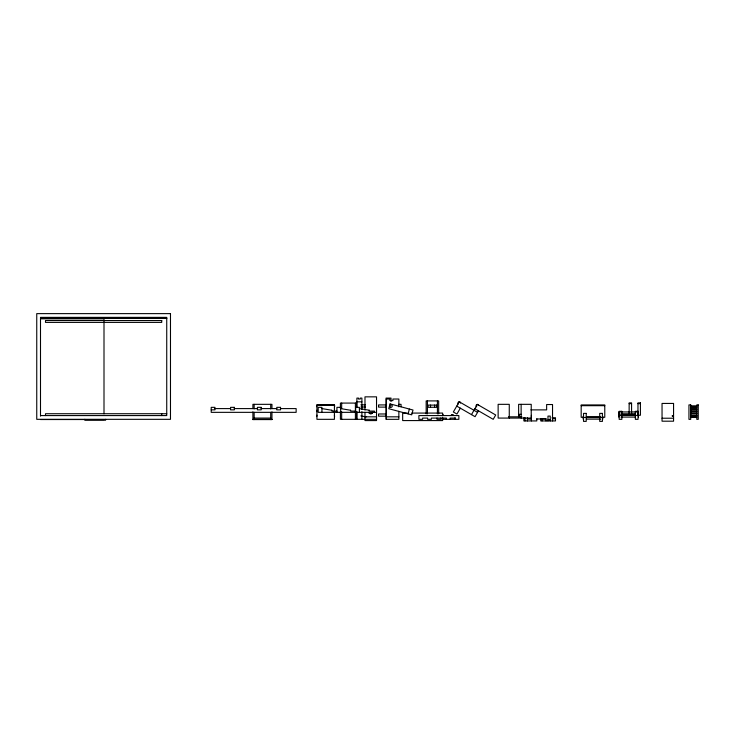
<?xml version="1.0" encoding="UTF-8"?>
<svg xmlns="http://www.w3.org/2000/svg" width="735" height="735" viewBox="0 0 735 735"><rect width="100%" height="100%" fill="white"/><g stroke="black" fill="none" stroke-linecap="round" stroke-linejoin="round"><path stroke-width="1.1" d="M408.09 413.878L409.386 409.055M460.321 408.173L456.931 414.044L453.348 411.977L459.237 401.779L477.566 412.363M471.484 414.623L477.373 404.415L495.702 414.999L493.203 419.327L474.883 408.743M478.457 410.81L475.067 416.69L456.747 406.106M252.904 419.529L254.145 419.327M40.498 318.136L166.735 318.136M40.498 318.475L166.735 318.42M40.498 318.788L104.002 318.788L104.002 413.814M356.898 401.843L361.896 401.843M629.142 403.625L631.576 403.625M637.971 403.625L640.415 403.625M398.765 404.333L401.044 404.333L401.044 406.832M360.857 404.829L365.433 404.829M386.05 404.93L378.553 404.93L378.553 407.116L386.05 407.116M581.174 405.683L604.776 405.683M690.716 405.885L696.789 405.885M690.716 406.492L696.789 406.492M360.857 407.015L365.433 407.015M690.716 407.576L696.789 407.576M690.716 408.191L696.789 408.191M214.96 408.596L230.57 408.596M234.318 408.596L257.425 408.596M261.173 408.596L276.783 408.596M280.531 408.596L296.141 408.596L296.141 412.344L211.211 412.344L211.211 407.346L214.96 407.346L214.96 409.845L211.211 409.845M690.716 409.432L696.789 409.432M530.9 409.882L546.638 409.882L546.638 404.535L552.536 404.535L552.536 420.935M690.716 410.038L696.789 410.038M316.932 410.194L316.73 411.637M331.742 410.268L331.926 411.095L336.924 411.095M334.416 410.194L334.609 411.425M350.476 410.268L350.668 411.095L355.657 411.095M369.209 410.268L369.402 411.095L374.391 411.095L374.391 412.344M690.716 411.306L696.789 411.306M638.439 411.949L618.778 411.949L618.778 417.076M690.716 411.922L696.789 411.922M376.531 412.335L318.191 412.344L318.191 407.346L321.939 407.346L321.939 412.344M407.236 413.079L402.67 413.079L402.67 420.576L442.635 420.576L442.635 417.361M411.811 413.079L442.635 413.079L442.635 415.661M690.716 413.226L696.789 413.226M166.735 413.731L45.496 413.731L45.496 415.578M620.956 413.805L635.169 413.805M690.716 413.833L696.789 413.833M386.05 413.98L378.553 413.98L378.553 416.166L386.05 416.166M521.317 414.329L519.259 414.329L519.259 416.828M620.956 414.503L635.169 414.549M316.932 415.119L316.73 416.561M334.416 415.119L334.609 416.561M690.716 415.303L696.789 415.303M619.164 415.413L635.169 415.477M635.352 415.413L638.053 415.413M40.498 415.578L166.735 415.578L166.735 317.373L40.498 317.373L40.498 416.102M360.857 415.891L366.14 416.92M690.716 415.918L696.789 415.918M586.411 416.607L600.624 416.607M364.983 416.828L376.531 416.828M386.362 416.828L398.857 416.828M508.445 416.828L521.868 416.828M690.716 416.782L696.789 416.782M620.956 417.076L635.169 417.076M583.415 417.296L581.174 417.296L581.174 404.939L604.776 404.939L604.776 417.296L602.525 417.296M583.526 417.462L586.227 417.462M599.714 417.462L602.415 417.462M690.716 417.397L696.789 417.397M586.411 417.535L600.624 417.535M552.086 417.746L555.485 417.746L555.485 420.935L540.739 420.935L540.739 418.739L546.004 418.739L546.004 420.935M254.145 418.077L270.7 418.077M455.112 418.077L450.114 418.077L450.114 419.327M662.042 418.224L673.563 418.224M552.325 418.739L555.485 418.739M536.798 418.968L540.739 418.968M546.004 418.968L542.072 418.968L542.072 420.935M527.427 419.051L531.377 419.051M586.411 419.125L600.624 419.125M252.904 419.327L271.95 419.327M376.531 419.327L340.415 419.327L340.415 411.747M441.965 419.327L458.861 419.327L458.861 415.578L418.886 415.578L418.886 419.327L422.634 419.327L422.634 418.077L427.632 418.077L427.632 419.327L431.381 419.327L431.381 418.077L446.365 418.077L446.365 419.327M40.498 419.538L104.002 419.538M547.979 419.814L550.239 419.814M270.7 419.327L271.95 419.529M359.406 408.596L369.402 410.268M340.673 408.596L350.668 410.268M321.939 408.596L331.926 410.268M638.439 414.549L638.439 417.076M631.576 415.247L631.576 402.881L629.142 402.881L629.142 415.247M602.801 416.607L602.801 419.125M583.14 416.607L583.14 419.125M550.239 420.935L550.239 416.093L547.979 416.093L547.979 420.935M536.798 418.739L536.798 420.935L523.88 420.935L523.88 417.746M531.377 415.321L531.377 420.935M527.427 417.572L527.427 420.935M525.001 417.7L525.001 420.935M521.133 404.333L521.133 418.077M518.634 416.929L518.634 404.333L531.23 404.333L531.23 418.077L498.137 418.077L498.137 404.333L509.263 404.333L509.263 418.077M455.075 417.655L455.112 419.327M453.247 415.266L453.247 414.641L451.419 414.641L451.419 415.266M443.205 414.641L443.205 415.266M440.743 418.077L440.743 419.327L437.003 419.327L437.003 418.077M438.666 413.906L438.666 400.906L426.171 400.906L426.171 413.906M437.417 400.906L437.417 413.906M434.578 405.104L434.578 407.291M430.517 405.104L430.517 407.291M427.421 400.906L427.421 413.906M398.857 406.813L398.857 399.031L392.922 399.031L392.922 400.593L389.798 400.593L389.798 399.031L386.362 399.031L386.362 419.327M398.857 411.26L398.857 419.327L386.05 419.327L386.05 398.094L391.038 398.094L391.038 401.448M364.983 410.148L364.983 396.845L376.531 396.845L376.531 420.576L364.983 420.576L364.983 412.335M361.896 409.487L361.896 398.094L360.242 398.094L360.242 399.031L358.505 399.031L358.505 398.094L356.898 398.094L356.898 407.3M361.896 411.673L361.896 419.327M359.406 412.344L359.406 407.346L355.657 407.346L355.657 412.344M356.898 411.673L356.898 419.327M356.65 407.42L356.65 403.083L340.415 403.083L340.415 408.504M356.65 411.747L356.65 419.327M355.4 403.083L355.4 419.327M341.665 403.083L341.665 408.504M341.665 411.747L341.665 419.327M340.673 412.344L340.673 407.346L336.924 407.346L336.924 412.344M334.609 406.712L334.609 405.27L316.73 405.27L316.73 406.712M333.166 404.645L333.166 405.426M318.181 404.645L318.181 405.426M271.95 408.623L271.95 404.333L252.904 404.333L252.904 408.623M271.95 411.83L271.95 419.584L252.904 419.584L252.904 411.83M270.7 404.333L270.7 408.917M270.7 412.353L270.7 419.584M254.145 404.333L254.145 408.917M254.145 412.353L254.145 419.584M161.737 413.731L161.737 415.578M105.583 419.327L105.583 420.209L84.837 420.209L84.837 419.327M458.328 403.984A1.295 1.295 0 0 1 458.75 401.88A1.295 1.295 0 0 1 460.533 403.074M476.73 406.832A1.295 1.295 0 0 1 476.592 404.682A1.295 1.295 0 0 1 478.623 405.38M672.24 415.937L672.7 416.065L672.24 415.937M390.083 403.882L388.787 408.706L411.71 414.843L413.006 410.02L390.083 403.882M170.483 313.625L36.75 313.625L36.75 419.327L170.483 419.327L170.483 313.625M161.737 320.534L45.496 320.534L45.496 322.389L161.737 322.389L161.737 320.534M640.415 402.881L637.971 402.881L637.971 415.247L640.415 415.247L640.415 402.881M673.563 403.432L662.042 403.432L662.042 421.192L673.563 421.192L673.563 403.432M334.416 404.645L316.932 404.645L316.932 419.327L334.416 419.327L334.416 404.645M690.716 404.911L688.943 404.911L688.943 419.327L690.716 419.327L690.716 404.911M698.25 404.911L696.789 404.911L696.789 419.327L698.25 419.327L698.25 404.911M436.526 405.104L428.092 405.104L428.092 407.291L436.526 407.291L436.526 405.104M234.318 407.346L230.57 407.346L230.57 409.845L234.318 409.845L234.318 407.346M261.173 407.346L257.425 407.346L257.425 409.845L261.173 409.845L261.173 407.346M280.531 407.346L276.783 407.346L276.783 409.845L280.531 409.845L280.531 407.346M621.865 411.324L619.164 411.324L619.164 419.327L621.865 419.327L621.865 411.324M638.053 411.324L635.352 411.324L635.352 419.327L638.053 419.327L638.053 411.324M586.227 413.382L583.526 413.382L583.526 421.375L586.227 421.375L586.227 413.382M602.415 413.382L599.714 413.382L599.714 421.375L602.415 421.375L602.415 413.382M368.731 412.335A2.104 2.104 0 0 0 372.792 412.335A2.269 2.269 0 0 1 368.731 412.335M390.349 407.162A1.25 1.25 0 0 0 392.242 406.115A1.25 1.25 0 0 0 390.386 405.003A1.25 1.25 0 0 0 390.349 407.162"/></g></svg>
